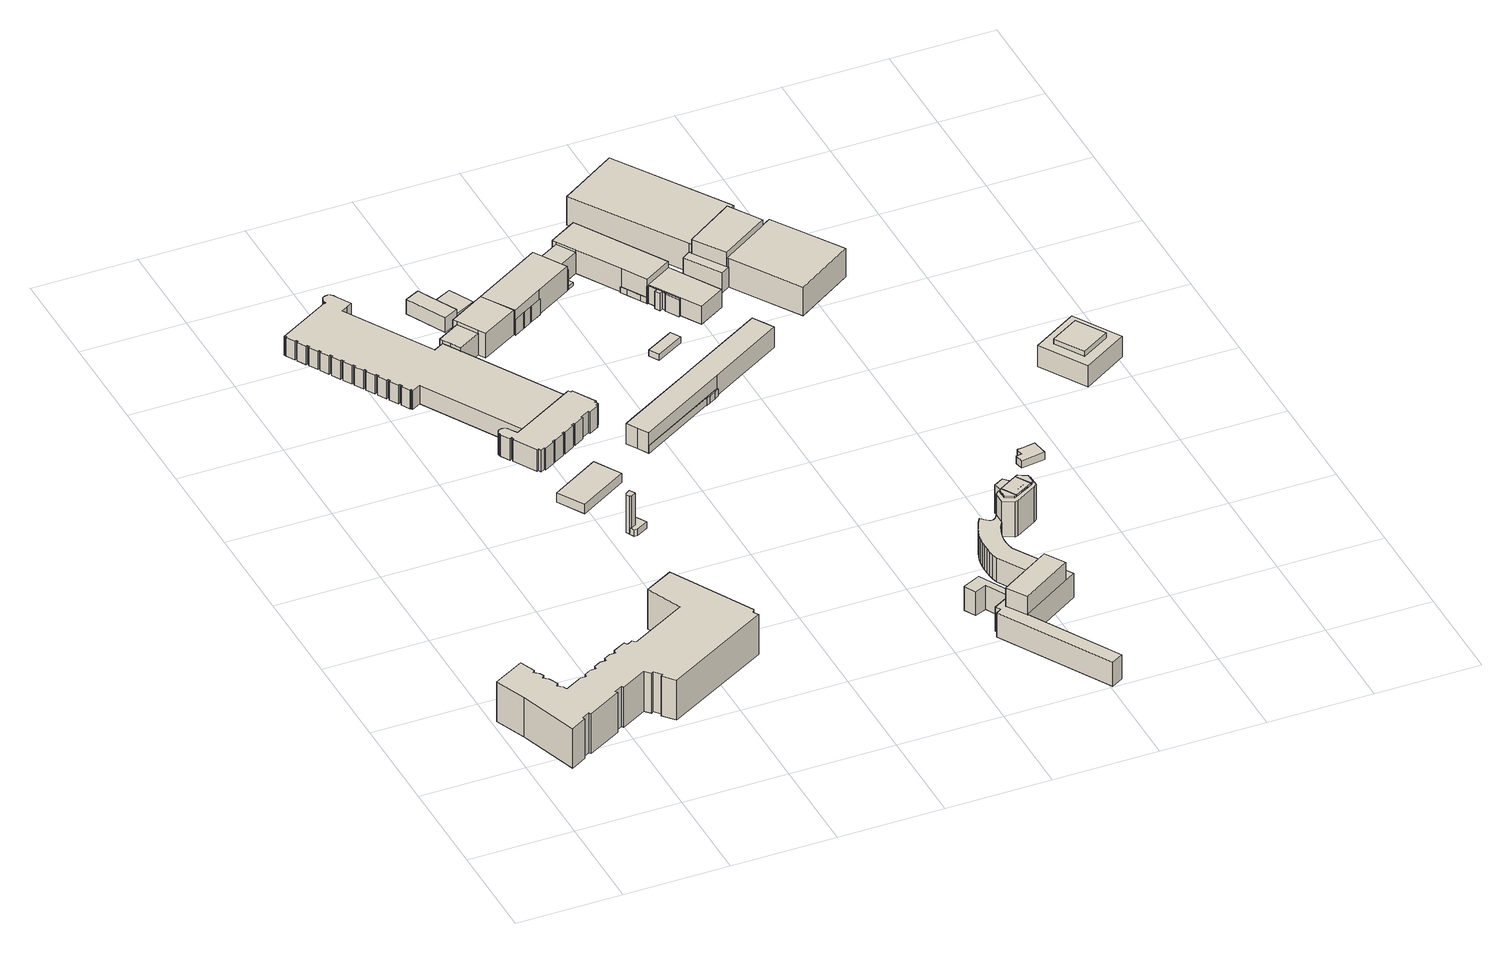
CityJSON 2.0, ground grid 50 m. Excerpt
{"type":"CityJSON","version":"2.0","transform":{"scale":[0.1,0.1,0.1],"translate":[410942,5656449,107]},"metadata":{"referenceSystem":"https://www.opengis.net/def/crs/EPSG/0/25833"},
"CityObjects":{
"building1":{"type":"Building","attributes":{"Dachtyp_tdc":"tdcPolyFlatRoof","Gemeindeschluessel":14612000,"Dachneigung":0,"QualitaetDacherkennung":45,"Geometrietyp2DReferenz":"3000","measuredHeight":20.84,"function":"31001_9998","roofType":"1000"},"geometry":[{"type":"Solid","lod":"1","boundaries":[[[[0,1,2,3,4,5,6,7,8,9,10,11,12,13,14,15,16,17,18,19,20,21,22,23,24,25,26,27,28,29,30,31,32,33,34,35,36,37,38,39,40,41,42,43,44,45,46,47,48,49]],[[50,51,52,53,54,55,56,57,58,59,60,61,62,63,64,65,66,67,68,69,70,71,72,73,74,75,76,77,78,79,80,81,82,83,84,85,86,87,88,89,90,91,92,93,94,95,96,97,98,99]],[[49,51,50,0]],[[48,52,51,49]],[[47,53,52,48]],[[46,54,53,47]],[[45,55,54,46]],[[44,56,55,45]],[[43,57,56,44]],[[42,58,57,43]],[[41,59,58,42]],[[40,60,59,41]],[[39,61,60,40]],[[38,62,61,39]],[[37,63,62,38]],[[36,64,63,37]],[[35,65,64,36]],[[34,66,65,35]],[[33,67,66,34]],[[32,68,67,33]],[[31,69,68,32]],[[30,70,69,31]],[[29,71,70,30]],[[28,72,71,29]],[[27,73,72,28]],[[26,74,73,27]],[[25,75,74,26]],[[24,76,75,25]],[[23,77,76,24]],[[22,78,77,23]],[[21,79,78,22]],[[20,80,79,21]],[[19,81,80,20]],[[18,82,81,19]],[[17,83,82,18]],[[16,84,83,17]],[[15,85,84,16]],[[14,86,85,15]],[[13,87,86,14]],[[12,88,87,13]],[[11,89,88,12]],[[10,90,89,11]],[[9,91,90,10]],[[8,92,91,9]],[[7,93,92,8]],[[6,94,93,7]],[[5,95,94,6]],[[4,96,95,5]],[[3,97,96,4]],[[2,98,97,3]],[[1,99,98,2]],[[0,50,99,1]]]]}]},
"building2":{"type":"Building","attributes":{"Dachtyp_tdc":"tdcFreeFormRoof","Gemeindeschluessel":14612000,"Dachneigung":27.05,"QualitaetDacherkennung":3,"Geometrietyp2DReferenz":"3000","measuredHeight":20.31,"function":"31001_9998","roofType":"5000"},"geometry":[{"type":"Solid","lod":"1","boundaries":[[[[100,101,102,103,104,105]],[[106,107,108,109,110,111]],[[105,107,106,100]],[[104,108,107,105]],[[103,109,108,104]],[[102,110,109,103]],[[101,111,110,102]],[[100,106,111,101]]]]}]},
"building3":{"type":"Building","attributes":{"Dachtyp_tdc":"tdcFreeFormRoof","Gemeindeschluessel":14612000,"Dachneigung":24.9,"QualitaetDacherkennung":25,"Geometrietyp2DReferenz":"3000","measuredHeight":4.23,"function":"31001_9998","roofType":"5000"},"geometry":[{"type":"Solid","lod":"1","boundaries":[[[[112,113,114,115,116,117,118,119,120]],[[121,122,123,124,125,126,127,128,129]],[[120,122,121,112]],[[119,123,122,120]],[[118,124,123,119]],[[117,125,124,118]],[[116,126,125,117]],[[115,127,126,116]],[[114,128,127,115]],[[113,129,128,114]],[[112,121,129,113]]]]}]},
"building4":{"type":"Building","attributes":{"Dachtyp_tdc":"tdcPolyFlatRoof","Gemeindeschluessel":14612000,"Dachneigung":0,"QualitaetDacherkennung":5,"Geometrietyp2DReferenz":"3000","measuredHeight":9.75,"function":"31001_2000","roofType":"1000"},"geometry":[{"type":"Solid","lod":"1","boundaries":[[[[130,131,132,133,134,135,136,137,138,139,140,141,142,143,144,145,146,147,148,149,150,151,152,153,154,155,156,157,158,159,160,161,162,163,164,165,166,167,168,169,170,171,172,173,174,175,176,177,178,179,180,181,182,183,184,185,186,187,188,189,190,191,192,193,194,195,196,197,198,199,200,201,202,203,204,205,206,207,208,209,210,211,212,213,214,215,216,217,218,219,220,221,222,223,224,225,226,227,228,229,230,231,232,233,234,235,236]],[[237,238,239,240,241,242,243,244,245,246,247,248,249,250,251,252,253,254,255,256,257,258,259,260,261,262,263,264,265,266,267,268,269,270,271,272,273,274,275,276,277,278,279,280,281,282,283,284,285,286,287,288,289,290,291,292,293,294,295,296,297,298,299,300,301,302,303,304,305,306,307,308,309,310,311,312,313,314,315,316,317,318,319,320,321,322,323,324,325,326,327,328,329,330,331,332,333,334,335,336,337,338,339,340,341,342,343]],[[236,238,237,130]],[[235,239,238,236]],[[234,240,239,235]],[[233,241,240,234]],[[232,242,241,233]],[[231,243,242,232]],[[230,244,243,231]],[[229,245,244,230]],[[228,246,245,229]],[[227,247,246,228]],[[226,248,247,227]],[[225,249,248,226]],[[224,250,249,225]],[[223,251,250,224]],[[222,252,251,223]],[[221,253,252,222]],[[220,254,253,221]],[[219,255,254,220]],[[218,256,255,219]],[[217,257,256,218]],[[216,258,257,217]],[[215,259,258,216]],[[214,260,259,215]],[[213,261,260,214]],[[212,262,261,213]],[[211,263,262,212]],[[210,264,263,211]],[[209,265,264,210]],[[208,266,265,209]],[[207,267,266,208]],[[206,268,267,207]],[[205,269,268,206]],[[204,270,269,205]],[[203,271,270,204]],[[202,272,271,203]],[[201,273,272,202]],[[200,274,273,201]],[[199,275,274,200]],[[198,276,275,199]],[[197,277,276,198]],[[196,278,277,197]],[[195,279,278,196]],[[194,280,279,195]],[[193,281,280,194]],[[192,282,281,193]],[[191,283,282,192]],[[190,284,283,191]],[[189,285,284,190]],[[188,286,285,189]],[[187,287,286,188]],[[186,288,287,187]],[[185,289,288,186]],[[184,290,289,185]],[[183,291,290,184]],[[182,292,291,183]],[[181,293,292,182]],[[180,294,293,181]],[[179,295,294,180]],[[178,296,295,179]],[[177,297,296,178]],[[176,298,297,177]],[[175,299,298,176]],[[174,300,299,175]],[[173,301,300,174]],[[172,302,301,173]],[[171,303,302,172]],[[170,304,303,171]],[[169,305,304,170]],[[168,306,305,169]],[[167,307,306,168]],[[166,308,307,167]],[[165,309,308,166]],[[164,310,309,165]],[[163,311,310,164]],[[162,312,311,163]],[[161,313,312,162]],[[160,314,313,161]],[[159,315,314,160]],[[158,316,315,159]],[[157,317,316,158]],[[156,318,317,157]],[[155,319,318,156]],[[154,320,319,155]],[[153,321,320,154]],[[152,322,321,153]],[[151,323,322,152]],[[150,324,323,151]],[[149,325,324,150]],[[148,326,325,149]],[[147,327,326,148]],[[146,328,327,147]],[[145,329,328,146]],[[144,330,329,145]],[[143,331,330,144]],[[142,332,331,143]],[[141,333,332,142]],[[140,334,333,141]],[[139,335,334,140]],[[138,336,335,139]],[[137,337,336,138]],[[136,338,337,137]],[[135,339,338,136]],[[134,340,339,135]],[[133,341,340,134]],[[132,342,341,133]],[[131,343,342,132]],[[130,237,343,131]]]]}]},
"building5":{"type":"Building","attributes":{"Dachtyp_tdc":"tdcPolyFlatRoof","Gemeindeschluessel":14612000,"Dachneigung":0,"QualitaetDacherkennung":95,"Geometrietyp2DReferenz":"3000","measuredHeight":4.78,"function":"31001_2000","roofType":"1000"},"geometry":[{"type":"Solid","lod":"1","boundaries":[[[[344,345,346,347]],[[348,349,350,351]],[[347,349,348,344]],[[346,350,349,347]],[[345,351,350,346]],[[344,348,351,345]]]]}]},
"building6":{"type":"Building","attributes":{"Dachtyp_tdc":"tdcPolyFlatRoof","Gemeindeschluessel":14612000,"Dachneigung":0,"QualitaetDacherkennung":77,"Geometrietyp2DReferenz":"3000","measuredHeight":11.29,"function":"31001_2000","roofType":"1000"},"geometry":[{"type":"Solid","lod":"1","boundaries":[[[[352,353,354,355,356,357,358,359,360,361,362,363,364,365,366,367,368,369,370,371,372,373,374,375,376,377,378,379,380,381,382,383,384,385,386,387,388,389,390,391,392,393,394,395,396,397,398,399,400,401,402,403,404,405,406,407,408,409,410,411,412,413,414,415,416,417,418,419,420,421,422,423,424,425,426,427,428]],[[429,430,431,432,433,434,435,436,437,438,439,440,441,442,443,444,445,446,447,448,449,450,451,452,453,454,455,456,457,458,459,460,461,462,463,464,465,466,467,468,469,470,471,472,473,474,475,476,477,242,241,478,479,480,481,482,483,484,485,486,487,488,489,490,491,492,493,494,495,496,497,498,499,500,501,502,503]],[[428,430,429,352]],[[427,431,430,428]],[[426,432,431,427]],[[425,433,432,426]],[[424,434,433,425]],[[423,435,434,424]],[[422,436,435,423]],[[421,437,436,422]],[[420,438,437,421]],[[419,439,438,420]],[[418,440,439,419]],[[417,441,440,418]],[[416,442,441,417]],[[415,443,442,416]],[[414,444,443,415]],[[413,445,444,414]],[[412,446,445,413]],[[411,447,446,412]],[[410,448,447,411]],[[409,449,448,410]],[[408,450,449,409]],[[407,451,450,408]],[[406,452,451,407]],[[405,453,452,406]],[[404,454,453,405]],[[403,455,454,404]],[[402,456,455,403]],[[401,457,456,402]],[[400,458,457,401]],[[399,459,458,400]],[[398,460,459,399]],[[397,461,460,398]],[[396,462,461,397]],[[395,463,462,396]],[[394,464,463,395]],[[393,465,464,394]],[[392,466,465,393]],[[391,467,466,392]],[[390,468,467,391]],[[389,469,468,390]],[[388,470,469,389]],[[387,471,470,388]],[[386,472,471,387]],[[385,473,472,386]],[[384,474,473,385]],[[383,475,474,384]],[[382,476,475,383]],[[381,477,476,382]],[[380,242,477,381]],[[379,241,242,380]],[[378,478,241,379]],[[377,479,478,378]],[[376,480,479,377]],[[375,481,480,376]],[[374,482,481,375]],[[373,483,482,374]],[[372,484,483,373]],[[371,485,484,372]],[[370,486,485,371]],[[369,487,486,370]],[[368,488,487,369]],[[367,489,488,368]],[[366,490,489,367]],[[365,491,490,366]],[[364,492,491,365]],[[363,493,492,364]],[[362,494,493,363]],[[361,495,494,362]],[[360,496,495,361]],[[359,497,496,360]],[[358,498,497,359]],[[357,499,498,358]],[[356,500,499,357]],[[355,501,500,356]],[[354,502,501,355]],[[353,503,502,354]],[[352,429,503,353]]]]}]},
"building7":{"type":"Building","attributes":{"Dachtyp_tdc":"tdcPolyFlatRoof","Gemeindeschluessel":14612000,"Dachneigung":4.48,"QualitaetDacherkennung":85,"Geometrietyp2DReferenz":"3000","measuredHeight":7.92,"function":"31001_2000","roofType":"2100"},"geometry":[{"type":"Solid","lod":"1","boundaries":[[[[504,505,506,507,508]],[[509,510,511,512,513]],[[508,510,509,504]],[[507,511,510,508]],[[506,512,511,507]],[[505,513,512,506]],[[504,509,513,505]]]]}]},
"building8":{"type":"Building","attributes":{"Dachtyp_tdc":"tdcPolyFlatRoof","Gemeindeschluessel":14612000,"Dachneigung":2.91,"QualitaetDacherkennung":60,"Geometrietyp2DReferenz":"3000","measuredHeight":5.46,"function":"31001_2000","roofType":"2100"},"geometry":[{"type":"Solid","lod":"1","boundaries":[[[[514,515,516,517,518]],[[519,520,521,522,523]],[[518,520,519,514]],[[517,521,520,518]],[[516,522,521,517]],[[515,523,522,516]],[[514,519,523,515]]]]}]},
"building9":{"type":"Building","attributes":{"name":"Königlicher Marstall","Gemeindeschluessel":14612000,"Geometrietyp2DReferenz":"3000","function":"31001_9998","roofType":"9999"},"children":["building9-1","building9-2","building9-3","building9-4","building9-5","building9-6"]},
"building9-1":{"type":"BuildingPart","attributes":{"Dachtyp_tdc":"tdcHipAndGableRoof","Dachneigung":37.2,"QualitaetDacherkennung":80,"Geometrietyp2DReferenz":"3000","measuredHeight":16.31,"roofType":"5000"},"parents":["building9"],"geometry":[{"type":"Solid","lod":"1","boundaries":[[[[524,525,526,527,528,529,530]],[[531,532,533,534,535,536,537]],[[530,532,531,524]],[[529,533,532,530]],[[528,534,533,529]],[[527,535,534,528]],[[526,536,535,527]],[[525,537,536,526]],[[524,531,537,525]]]]}]},
"building9-2":{"type":"BuildingPart","attributes":{"Dachtyp_tdc":"tdcGableRoof","Dachneigung":27.46,"QualitaetDacherkennung":1,"Geometrietyp2DReferenz":"3000","measuredHeight":11.54,"roofType":"3100"},"parents":["building9"],"geometry":[{"type":"Solid","lod":"1","boundaries":[[[[538,539,540,541,542,543,544,545]],[[546,547,548,549,550,551,535,534]],[[545,547,546,538]],[[544,548,547,545]],[[543,549,548,544]],[[542,550,549,543]],[[541,551,550,542]],[[540,535,551,541]],[[539,534,535,540]],[[538,546,534,539]]]]}]},
"building9-3":{"type":"BuildingPart","attributes":{"Dachtyp_tdc":"tdcHipAndGableRoof","Dachneigung":37.99,"QualitaetDacherkennung":80,"Geometrietyp2DReferenz":"3000","measuredHeight":16.34,"roofType":"5000"},"parents":["building9"],"geometry":[{"type":"Solid","lod":"1","boundaries":[[[[552,526,525,553,554,555]],[[556,557,558,559,537,536]],[[555,557,556,552]],[[554,558,557,555]],[[553,559,558,554]],[[525,537,559,553]],[[526,536,537,525]],[[552,556,536,526]]]]}]},
"building9-4":{"type":"BuildingPart","attributes":{"Dachtyp_tdc":"tdcGableRoof","Dachneigung":13.41,"QualitaetDacherkennung":24,"Geometrietyp2DReferenz":"3000","measuredHeight":12.03,"roofType":"3100"},"parents":["building9"],"geometry":[{"type":"Solid","lod":"1","boundaries":[[[[560,561,562,563,564]],[[533,532,565,566,567]],[[564,532,533,560]],[[563,565,532,564]],[[562,566,565,563]],[[561,567,566,562]],[[560,533,567,561]]]]}]},
"building9-5":{"type":"BuildingPart","attributes":{"Dachtyp_tdc":"tdcGableRoof","Dachneigung":32.6,"QualitaetDacherkennung":82,"Geometrietyp2DReferenz":"3000","measuredHeight":12.84,"roofType":"3100"},"parents":["building9"],"geometry":[{"type":"Solid","lod":"1","boundaries":[[[[568,569,570,571]],[[572,566,565,573]],[[571,566,572,568]],[[570,565,566,571]],[[569,573,565,570]],[[568,572,573,569]]]]}]},
"building9-6":{"type":"BuildingPart","attributes":{"Dachtyp_tdc":"tdcGableRoof","Dachneigung":34.84,"QualitaetDacherkennung":79,"Geometrietyp2DReferenz":"3000","measuredHeight":13.36,"roofType":"3100"},"parents":["building9"],"geometry":[{"type":"Solid","lod":"1","boundaries":[[[[574,575,576,577,578,579,580]],[[558,581,557,582,583,584,585]],[[580,581,558,574]],[[579,557,581,580]],[[578,582,557,579]],[[577,583,582,578]],[[576,584,583,577]],[[575,585,584,576]],[[574,558,585,575]]]]}]},
"building10":{"type":"Building","attributes":{"name":"Alte Spedition Staatsbetriebs Sächsische Staatstheater","Gemeindeschluessel":14612000,"Geometrietyp2DReferenz":"3000","function":"31001_3010","roofType":"9999"},"children":["building10-1","building10-2"]},
"building10-1":{"type":"BuildingPart","attributes":{"Dachtyp_tdc":"tdcPolyFlatRoof","Dachneigung":0,"QualitaetDacherkennung":3,"Geometrietyp2DReferenz":"3000","measuredHeight":3.85,"roofType":"1000"},"parents":["building10"],"geometry":[{"type":"Solid","lod":"1","boundaries":[[[[586,587,588,589,590,591,592,593,594]],[[595,596,597,598,599,600,601,602,603]],[[594,596,595,586]],[[593,597,596,594]],[[592,598,597,593]],[[591,599,598,592]],[[590,600,599,591]],[[589,601,600,590]],[[588,602,601,589]],[[587,603,602,588]],[[586,595,603,587]]]]}]},
"building10-2":{"type":"BuildingPart","attributes":{"Dachtyp_tdc":"tdcGableRoof","Dachneigung":36.94,"QualitaetDacherkennung":83,"Geometrietyp2DReferenz":"3000","measuredHeight":12.88,"roofType":"3100"},"parents":["building10"],"geometry":[{"type":"Solid","lod":"1","boundaries":[[[[604,605,606,607,608,609,610,611,612,613,614]],[[603,615,616,617,618,619,620,621,622,623,595]],[[614,615,603,604]],[[613,616,615,614]],[[612,617,616,613]],[[611,618,617,612]],[[610,619,618,611]],[[609,620,619,610]],[[608,621,620,609]],[[607,622,621,608]],[[606,623,622,607]],[[605,595,623,606]],[[604,603,595,605]]]]}]},
"building11":{"type":"Building","attributes":{"name":"Mathematisch-Physikalischer Salonnger","Gemeindeschluessel":14612000,"Dachneigung":90,"Dachorientierung":0,"MittlereTraufHoehe":119.81,"QualitaetDacherkennung":100,"ObjektHoehe":12.58,"BodenHoehe":107.23,"Geometrietyp2DReferenz":"3000","AbsoluteHoehe":119.81,"Dachflaeche":1431.86,"measuredHeight":12.58,"function":"31001_3034","roofType":"1000","storeysAboveGround":4},"children":["building11-1"],"geometry":[{"type":"Solid","lod":"1","boundaries":[[[[624,625,626,627,628,629,630,631,632,633,634,635,636,637,638,639,640,641,642,643,644,645,646,647,648,649,650,651,652,653,654,655,656,657,658,659,660,661,662,663,664,665,666,667,668,669,670,671,672,673,674,675,676,677,678,679,680,681,682,683,684,685,686,687]],[[688,689,690,691,692,693,694,695,696,697,698,699,700,701,702,703,704,705,706,707,708,709,710,711,712,713,714,715,716,717,718,719,720,721,722,723,724,725,726,727,728,729,730,731,732,733,734,735,736,737,738,739,740,741,742,743,744,745,746,747,748,749,750,751]],[[687,689,688,624]],[[686,690,689,687]],[[685,691,690,686]],[[684,692,691,685]],[[683,693,692,684]],[[682,694,693,683]],[[681,695,694,682]],[[680,696,695,681]],[[679,697,696,680]],[[678,698,697,679]],[[677,699,698,678]],[[676,700,699,677]],[[675,701,700,676]],[[674,702,701,675]],[[673,703,702,674]],[[672,704,703,673]],[[671,705,704,672]],[[670,706,705,671]],[[669,707,706,670]],[[668,708,707,669]],[[667,709,708,668]],[[666,710,709,667]],[[665,711,710,666]],[[664,712,711,665]],[[663,713,712,664]],[[662,714,713,663]],[[661,715,714,662]],[[660,716,715,661]],[[659,717,716,660]],[[658,718,717,659]],[[657,719,718,658]],[[656,720,719,657]],[[655,721,720,656]],[[654,722,721,655]],[[653,723,722,654]],[[652,724,723,653]],[[651,725,724,652]],[[650,726,725,651]],[[649,727,726,650]],[[648,728,727,649]],[[647,729,728,648]],[[646,730,729,647]],[[645,731,730,646]],[[644,732,731,645]],[[643,733,732,644]],[[642,734,733,643]],[[641,735,734,642]],[[640,736,735,641]],[[639,737,736,640]],[[638,738,737,639]],[[637,739,738,638]],[[636,740,739,637]],[[635,741,740,636]],[[634,742,741,635]],[[633,743,742,634]],[[632,744,743,633]],[[631,745,744,632]],[[630,746,745,631]],[[629,747,746,630]],[[628,748,747,629]],[[627,749,748,628]],[[626,750,749,627]],[[625,751,750,626]],[[624,688,751,625]]]]}]},
"building11-1":{"type":"BuildingPart","attributes":{"Dachneigung":45,"Dachorientierung":57.84,"MittlereTraufHoehe":126.69,"QualitaetDacherkennung":100,"BodenHoehe":119.81,"ObjektTeilHoehe":12.42,"Geometrietyp2DReferenz":"3000","AbsoluteHoehe":132.23,"Dachflaeche":468.98,"measuredHeight":12.42,"roofType":"3200","storeysAboveGround":4},"parents":["building11"],"geometry":[{"type":"Solid","lod":"1","boundaries":[[[[752,753,754,755]],[[756,757,758,759]],[[755,757,756,752]],[[754,758,757,755]],[[753,759,758,754]],[[752,756,759,753]]]]}]},
"building12":{"type":"Building","attributes":{"Gemeindeschluessel":14612000,"Dachneigung":68.43,"Dachorientierung":0,"MittlereTraufHoehe":112.42,"QualitaetDacherkennung":65,"ObjektHoehe":2.58,"BodenHoehe":110.68,"Geometrietyp2DReferenz":"3000","AbsoluteHoehe":113.25,"Dachflaeche":17.71,"measuredHeight":2.58,"function":"31001_2000","roofType":"2100","storeysAboveGround":1},"geometry":[{"type":"Solid","lod":"1","boundaries":[[[[760,761,762,763]],[[764,765,766,767]],[[763,765,764,760]],[[762,766,765,763]],[[761,767,766,762]],[[760,764,767,761]]]]}]},
"building13":{"type":"Building","attributes":{"Gemeindeschluessel":14612000,"Dachneigung":82.48,"Dachorientierung":0,"MittlereTraufHoehe":114.04,"QualitaetDacherkennung":83,"ObjektHoehe":3.51,"BodenHoehe":110.89,"Geometrietyp2DReferenz":"3000","AbsoluteHoehe":114.4,"Dachflaeche":86.7,"measuredHeight":3.51,"function":"31001_2000","roofType":"2100","storeysAboveGround":1},"geometry":[{"type":"Solid","lod":"1","boundaries":[[[[768,769,770,771]],[[772,773,774,775]],[[771,773,772,768]],[[770,774,773,771]],[[769,775,774,770]],[[768,772,775,769]]]]}]},
"building14":{"type":"Building","attributes":{"Gemeindeschluessel":14612000,"Geometrietyp2DReferenz":"3000","function":"31001_2000","roofType":"9999"},"children":["building14-1","building14-2"]},
"building14-1":{"type":"BuildingPart","attributes":{"Dachtyp_tdc":"tdcHipAndGableRoof","Dachneigung":34.84,"QualitaetDacherkennung":90,"Geometrietyp2DReferenz":"3000","measuredHeight":15.03,"roofType":"5000"},"parents":["building14"],"geometry":[{"type":"Solid","lod":"1","boundaries":[[[[776,777,778,779,780,781,782]],[[783,784,785,786,787,788,789]],[[782,784,783,776]],[[781,785,784,782]],[[780,786,785,781]],[[779,787,786,780]],[[778,788,787,779]],[[777,789,788,778]],[[776,783,789,777]]]]}]},
"building14-2":{"type":"BuildingPart","attributes":{"Dachtyp_tdc":"tdcPolyFlatRoof","Dachneigung":0,"QualitaetDacherkennung":0,"Geometrietyp2DReferenz":"3000","measuredHeight":3,"roofType":"9999"},"parents":["building14"],"geometry":[{"type":"Solid","lod":"1","boundaries":[[[[790,791,792,793,794,795]],[[796,783,789,797,798,799]],[[795,783,796,790]],[[794,789,783,795]],[[793,797,789,794]],[[792,798,797,793]],[[791,799,798,792]],[[790,796,799,791]]]]}]},
"building15":{"type":"Building","attributes":{"Gemeindeschluessel":14612000,"Geometrietyp2DReferenz":"3000","function":"31001_2000","roofType":"9999"},"children":["building15-1","building15-2"]},
"building15-1":{"type":"BuildingPart","attributes":{"Dachtyp_tdc":"tdcGableRoof","Dachneigung":10.18,"QualitaetDacherkennung":71,"Geometrietyp2DReferenz":"3000","measuredHeight":10.05,"roofType":"3100"},"parents":["building15"],"geometry":[{"type":"Solid","lod":"1","boundaries":[[[[800,801,802,803]],[[788,804,805,806]],[[803,804,788,800]],[[802,805,804,803]],[[801,806,805,802]],[[800,788,806,801]]]]}]},
"building15-2":{"type":"BuildingPart","attributes":{"Dachtyp_tdc":"tdcPolyFlatRoof","Dachneigung":0,"QualitaetDacherkennung":30,"Geometrietyp2DReferenz":"3000","measuredHeight":9.01,"roofType":"1000"},"parents":["building15"],"geometry":[{"type":"Solid","lod":"1","boundaries":[[[[807,808,809,810,811,812,813,814,815,816,817,818]],[[819,820,821,822,823,824,825,826,827,797,806,828]],[[818,820,819,807]],[[817,821,820,818]],[[816,822,821,817]],[[815,823,822,816]],[[814,824,823,815]],[[813,825,824,814]],[[812,826,825,813]],[[811,827,826,812]],[[810,797,827,811]],[[809,806,797,810]],[[808,828,806,809]],[[807,819,828,808]]]]}]},
"building16":{"type":"Building","attributes":{"name":"Zwinger","Gemeindeschluessel":14612000,"Dachneigung":90,"Dachorientierung":0,"MittlereTraufHoehe":129.82,"QualitaetDacherkennung":100,"ObjektHoehe":19.43,"BodenHoehe":112.34,"Geometrietyp2DReferenz":"3000","AbsoluteHoehe":131.78,"Dachflaeche":242.84,"measuredHeight":19.43,"function":"31001_3034","roofType":"9999","storeysAboveGround":6},"children":["building16-1","building16-2","building16-3","building16-4","building16-5"],"geometry":[{"type":"Solid","lod":"1","boundaries":[[[[829,830,831,832,833,834,835,836,837,838]],[[839,840,841,842,843,844,845,846,847,848]],[[838,840,839,829]],[[837,841,840,838]],[[836,842,841,837]],[[835,843,842,836]],[[834,844,843,835]],[[833,845,844,834]],[[832,846,845,833]],[[831,847,846,832]],[[830,848,847,831]],[[829,839,848,830]]]]}]},
"building16-1":{"type":"BuildingPart","attributes":{"Dachneigung":40.49,"Dachorientierung":0,"MittlereTraufHoehe":131.78,"QualitaetDacherkennung":100,"BodenHoehe":131.78,"ObjektTeilHoehe":1.15,"Geometrietyp2DReferenz":"3000","AbsoluteHoehe":132.92,"Dachflaeche":11.53,"measuredHeight":1.15,"roofType":"3900","storeysAboveGround":1},"parents":["building16"],"geometry":[{"type":"Solid","lod":"1","boundaries":[[[[849,850,851,852]],[[853,854,855,856]],[[852,854,853,849]],[[851,855,854,852]],[[850,856,855,851]],[[849,853,856,850]]]]}]},
"building16-2":{"type":"BuildingPart","attributes":{"Dachneigung":71.6,"Dachorientierung":0,"MittlereTraufHoehe":131.78,"QualitaetDacherkennung":100,"BodenHoehe":131.78,"ObjektTeilHoehe":1.58,"Geometrietyp2DReferenz":"3000","AbsoluteHoehe":133.36,"Dachflaeche":39,"measuredHeight":1.58,"roofType":"3500","storeysAboveGround":1},"parents":["building16"],"geometry":[{"type":"Solid","lod":"1","boundaries":[[[[857,858,859,860,861]],[[862,863,864,865,866]],[[861,863,862,857]],[[860,864,863,861]],[[859,865,864,860]],[[858,866,865,859]],[[857,862,866,858]]]]}]},
"building16-3":{"type":"BuildingPart","attributes":{"Dachneigung":69.14,"Dachorientierung":59.6,"MittlereTraufHoehe":131.78,"QualitaetDacherkennung":100,"BodenHoehe":131.78,"ObjektTeilHoehe":1.58,"Geometrietyp2DReferenz":"3000","AbsoluteHoehe":133.36,"Dachflaeche":97.58,"measuredHeight":1.58,"roofType":"3200","storeysAboveGround":1},"parents":["building16"],"geometry":[{"type":"Solid","lod":"1","boundaries":[[[[861,860,867,868]],[[863,869,870,864]],[[868,869,863,861]],[[867,870,869,868]],[[860,864,870,867]],[[861,863,864,860]]]]}]},
"building16-4":{"type":"BuildingPart","attributes":{"Dachneigung":59.02,"Dachorientierung":147.98,"MittlereTraufHoehe":129.82,"QualitaetDacherkennung":100,"BodenHoehe":116.18,"ObjektTeilHoehe":15.6,"Geometrietyp2DReferenz":"3000","AbsoluteHoehe":131.78,"Dachflaeche":32.74,"measuredHeight":15.6,"roofType":"3100","storeysAboveGround":5},"parents":["building16"],"geometry":[{"type":"Solid","lod":"1","boundaries":[[[[871,872,873,874]],[[875,876,877,878]],[[874,876,875,871]],[[873,877,876,874]],[[872,878,877,873]],[[871,875,878,872]]]]}]},
"building16-5":{"type":"BuildingPart","attributes":{"Dachneigung":71.6,"Dachorientierung":0,"MittlereTraufHoehe":131.78,"QualitaetDacherkennung":100,"BodenHoehe":131.78,"ObjektTeilHoehe":1.58,"Geometrietyp2DReferenz":"3000","AbsoluteHoehe":133.36,"Dachflaeche":39,"measuredHeight":1.58,"roofType":"3500","storeysAboveGround":1},"parents":["building16"],"geometry":[{"type":"Solid","lod":"1","boundaries":[[[[879,880,881,868,867]],[[882,870,869,883,884]],[[867,870,882,879]],[[868,869,870,867]],[[881,883,869,868]],[[880,884,883,881]],[[879,882,884,880]]]]}]},
"building17":{"type":"Building","attributes":{"Gemeindeschluessel":14612000,"Geometrietyp2DReferenz":"3000","function":"31001_2000","roofType":"9999"},"children":["building17-1","building17-2","building17-3","building17-4"]},
"building17-1":{"type":"BuildingPart","attributes":{"Dachtyp_tdc":"tdcPolyFlatRoof","Dachneigung":0,"QualitaetDacherkennung":39,"Geometrietyp2DReferenz":"3000","measuredHeight":17.79,"roofType":"1000"},"parents":["building17"],"geometry":[{"type":"Solid","lod":"1","boundaries":[[[[885,886,887,888]],[[889,890,891,892]],[[888,890,889,885]],[[887,891,890,888]],[[886,892,891,887]],[[885,889,892,886]]]]}]},
"building17-2":{"type":"BuildingPart","attributes":{"Dachtyp_tdc":"tdcPolyFlatRoof","Dachneigung":0,"QualitaetDacherkennung":64,"Geometrietyp2DReferenz":"3000","measuredHeight":10.42,"roofType":"1000"},"parents":["building17"],"geometry":[{"type":"Solid","lod":"1","boundaries":[[[[893,894,895,896]],[[897,898,899,900]],[[896,898,897,893]],[[895,899,898,896]],[[894,900,899,895]],[[893,897,900,894]]]]}]},
"building17-3":{"type":"BuildingPart","attributes":{"Dachtyp_tdc":"tdcPolyFlatRoof","Dachneigung":0,"QualitaetDacherkennung":45,"Geometrietyp2DReferenz":"3000","measuredHeight":14.91,"roofType":"1000"},"parents":["building17"],"geometry":[{"type":"Solid","lod":"1","boundaries":[[[[901,902,903,904,905,906]],[[907,908,899,891,890,909]],[[906,908,907,901]],[[905,899,908,906]],[[904,891,899,905]],[[903,890,891,904]],[[902,909,890,903]],[[901,907,909,902]]]]}]},
"building17-4":{"type":"BuildingPart","attributes":{"Dachtyp_tdc":"tdcPolyFlatRoof","Dachneigung":0,"QualitaetDacherkennung":51,"Geometrietyp2DReferenz":"3000","measuredHeight":14.92,"roofType":"1000"},"parents":["building17"],"geometry":[{"type":"Solid","lod":"1","boundaries":[[[[910,911,912,913,914,915,916]],[[917,889,892,898,918,919,920]],[[916,889,917,910]],[[915,892,889,916]],[[914,898,892,915]],[[913,918,898,914]],[[912,919,918,913]],[[911,920,919,912]],[[910,917,920,911]]]]}]},
"building18":{"type":"Building","attributes":{"Dachtyp_tdc":"tdcPolyFlatRoof","Gemeindeschluessel":14612000,"Dachneigung":7.57,"QualitaetDacherkennung":67,"Geometrietyp2DReferenz":"3000","measuredHeight":4.41,"function":"31001_9998","roofType":"2100"},"geometry":[{"type":"Solid","lod":"1","boundaries":[[[[921,922,923,924,925,926,927,928,929,930,931,932,933,934]],[[935,936,937,938,939,940,941,942,943,944,945,946,947,948]],[[934,936,935,921]],[[933,937,936,934]],[[932,938,937,933]],[[931,939,938,932]],[[930,940,939,931]],[[929,941,940,930]],[[928,942,941,929]],[[927,943,942,928]],[[926,944,943,927]],[[925,945,944,926]],[[924,946,945,925]],[[923,947,946,924]],[[922,948,947,923]],[[921,935,948,922]]]]}]},
"building19":{"type":"Building","attributes":{"name":"Semper Zwei","Gemeindeschluessel":14612000,"Dachneigung":90,"Dachorientierung":0,"MittlereTraufHoehe":121.34,"QualitaetDacherkennung":100,"ObjektHoehe":11.06,"BodenHoehe":110.28,"Geometrietyp2DReferenz":"3000","AbsoluteHoehe":121.34,"Dachflaeche":673.25,"measuredHeight":11.06,"function":"31001_3032","roofType":"1000","storeysAboveGround":4},"children":["building19-1"],"geometry":[{"type":"Solid","lod":"1","boundaries":[[[[949,950,951,952]],[[953,954,955,956]],[[952,954,953,949]],[[951,955,954,952]],[[950,956,955,951]],[[949,953,956,950]]]]}]},
"building19-1":{"type":"BuildingPart","attributes":{"Dachneigung":90,"Dachorientierung":0,"MittlereTraufHoehe":123.86,"QualitaetDacherkennung":100,"BodenHoehe":121.34,"ObjektTeilHoehe":2.52,"Geometrietyp2DReferenz":"3000","AbsoluteHoehe":123.86,"Dachflaeche":258.46,"measuredHeight":2.52,"roofType":"1000","storeysAboveGround":1},"parents":["building19"],"geometry":[{"type":"Solid","lod":"1","boundaries":[[[[957,958,959,960]],[[961,962,963,964]],[[960,962,961,957]],[[959,963,962,960]],[[958,964,963,959]],[[957,961,964,958]]]]}]}
},
"vertices":[
[607,625,241],[632,598,241],[641,606,241],[670,572,241],[661,565,241],[709,510,241],[1219,796,241],[1204,822,241],[1214,839,241],[1001,1229,241],[864,1155,241],[938,985,241],[665,832,241],[651,846,241],[624,831,241],[615,847,241],[554,813,241],[554,796,241],[524,796,241],[493,779,241],[493,762,241],[466,763,241],[433,745,241],[432,728,241],[402,727,241],[372,710,241],[372,694,241],[343,694,241],[258,646,241],[250,666,241],[227,684,241],[238,697,241],[219,741,241],[197,760,241],[207,773,241],[198,794,241],[176,812,241],[186,824,241],[156,898,241],[7,815,241],[68,665,241],[163,375,241],[239,418,241],[233,429,241],[271,450,241],[277,440,241],[444,533,241],[438,544,241],[476,565,241],[482,555,241],[607,625,32],[482,555,32],[476,565,32],[438,544,32],[444,533,32],[277,440,32],[271,450,32],[233,429,32],[239,418,32],[163,375,32],[68,665,32],[7,815,32],[156,898,32],[186,824,32],[176,812,32],[198,794,32],[207,773,32],[197,760,32],[219,741,32],[238,697,32],[227,684,32],[250,666,32],[258,646,32],[343,694,32],[372,694,32],[372,710,32],[402,727,32],[432,728,32],[433,745,32],[466,763,32],[493,762,32],[493,779,32],[524,796,32],[554,796,32],[554,813,32],[615,847,32],[624,831,32],[651,846,32],[665,832,32],[938,985,32],[864,1155,32],[1001,1229,32],[1214,839,32],[1204,822,32],[1219,796,32],[709,510,32],[661,565,32],[670,572,32],[641,606,32],[632,598,32],
[1074,1810,232],[1084,1807,232],[1106,1820,232],[1090,1845,232],[1069,1832,232],[1066,1822,232],[1074,1810,33],[1066,1822,33],[1069,1832,33],[1090,1845,33],[1106,1820,33],[1084,1807,33],
[1090,1845,65],[1106,1820,65],[1084,1807,65],[1074,1810,65],[1087,1787,65],[1103,1785,65],[1159,1818,65],[1144,1843,65],[1129,1868,65],[1090,1845,31],[1129,1868,31],[1144,1843,31],[1159,1818,31],[1103,1785,31],[1087,1787,31],[1074,1810,31],[1084,1807,31],[1106,1820,31],
[567,3645,132],[598,3663,132],[625,3679,132],[588,3743,132],[579,3757,132],[578,3760,132],[577,3762,132],[575,3764,132],[573,3765,132],[571,3767,132],[569,3768,132],[568,3770,132],[566,3771,132],[564,3771,132],[562,3772,132],[560,3773,132],[558,3773,132],[556,3773,132],[553,3773,132],[551,3773,132],[549,3773,132],[547,3773,132],[545,3772,132],[543,3772,132],[541,3771,132],[539,3770,132],[537,3769,132],[536,3768,132],[533,3766,132],[531,3765,132],[530,3763,132],[529,3761,132],[527,3760,132],[526,3758,132],[525,3756,132],[525,3754,132],[524,3752,132],[523,3750,132],[523,3748,132],[523,3746,132],[523,3744,132],[523,3742,132],[523,3740,132],[523,3738,132],[524,3736,132],[524,3734,132],[525,3732,132],[526,3730,132],[527,3727,132],[522,3724,132],[520,3727,132],[267,3580,132],[270,3574,132],[275,3577,132],[277,3573,132],[270,3569,132],[294,3527,132],[301,3531,132],[306,3522,132],[299,3518,132],[323,3477,132],[330,3481,132],[337,3470,132],[330,3466,132],[354,3424,132],[361,3428,132],[366,3418,132],[359,3414,132],[383,3373,132],[390,3377,132],[396,3366,132],[389,3362,132],[413,3321,132],[420,3325,132],[426,3314,132],[419,3310,132],[443,3270,132],[450,3274,132],[456,3263,132],[449,3259,132],[473,3217,132],[480,3222,132],[486,3211,132],[478,3207,132],[503,3165,132],[510,3169,132],[517,3158,132],[509,3154,132],[533,3112,132],[541,3116,132],[547,3106,132],[539,3101,132],[564,3058,132],[572,3063,132],[578,3052,132],[571,3047,132],[594,3007,132],[602,3011,132],[604,3008,132],[599,3005,132],[603,2998,132],[647,3023,132],[922,2549,132],[1183,2700,132],[906,3175,132],[858,3256,132],[810,3228,132],[567,3645,35],[810,3228,35],[858,3256,35],[906,3175,35],[1183,2700,35],[922,2549,35],[647,3023,35],[603,2998,35],[599,3005,35],[604,3008,35],[602,3011,35],[594,3007,35],[571,3047,35],[578,3052,35],[572,3063,35],[564,3058,35],[539,3101,35],[547,3106,35],[541,3116,35],[533,3112,35],[509,3154,35],[517,3158,35],[510,3169,35],[503,3165,35],[478,3207,35],[486,3211,35],[480,3222,35],[473,3217,35],[449,3259,35],[456,3263,35],[450,3274,35],[443,3270,35],[419,3310,35],[426,3314,35],[420,3325,35],[413,3321,35],[389,3362,35],[396,3366,35],[390,3377,35],[383,3373,35],[359,3414,35],[366,3418,35],[361,3428,35],[354,3424,35],[330,3466,35],[337,3470,35],[330,3481,35],[323,3477,35],[299,3518,35],[306,3522,35],[301,3531,35],[294,3527,35],[270,3569,35],[277,3573,35],[275,3577,35],[270,3574,35],[267,3580,35],[520,3727,35],[522,3724,35],[527,3727,35],[526,3730,35],[525,3732,35],[524,3734,35],[524,3736,35],[523,3738,35],[523,3740,35],[523,3742,35],[523,3744,35],[523,3746,35],[523,3748,35],[523,3750,35],[524,3752,35],[525,3754,35],[525,3756,35],[526,3758,35],[527,3760,35],[529,3761,35],[530,3763,35],[531,3765,35],[533,3766,35],[536,3768,35],[537,3769,35],[539,3770,35],[541,3771,35],[543,3772,35],[545,3772,35],[547,3773,35],[549,3773,35],[551,3773,35],[553,3773,35],[556,3773,35],[558,3773,35],[560,3773,35],[562,3772,35],[564,3771,35],[566,3771,35],[568,3770,35],[569,3768,35],[571,3767,35],[573,3765,35],[575,3764,35],[577,3762,35],[578,3760,35],[579,3757,35],[588,3743,35],[625,3679,35],[598,3663,35],
[1194,2153,85],[1120,2279,85],[884,2139,85],[959,2013,85],[1194,2153,37],[959,2013,37],[884,2139,37],[1120,2279,37],
[916,2366,148],[934,2376,148],[938,2369,148],[988,2399,148],[984,2406,148],[997,2413,148],[1000,2407,148],[1050,2436,148],[1047,2442,148],[1057,2448,148],[1060,2441,148],[1112,2472,148],[1108,2478,148],[1121,2485,148],[1125,2478,148],[1173,2507,148],[1169,2513,148],[1213,2538,148],[1217,2531,148],[1265,2559,148],[1261,2566,148],[1274,2574,148],[1265,2588,148],[1273,2592,148],[1211,2700,148],[1203,2696,148],[1196,2708,148],[1183,2700,148],[922,2549,148],[876,2523,148],[852,2564,148],[850,2567,148],[849,2568,148],[847,2570,148],[845,2571,148],[844,2572,148],[842,2573,148],[840,2574,148],[837,2575,148],[834,2576,148],[832,2576,148],[830,2577,148],[828,2577,148],[826,2577,148],[824,2576,148],[822,2576,148],[819,2575,148],[817,2575,148],[815,2574,148],[814,2574,148],[812,2573,148],[811,2572,148],[810,2571,148],[809,2570,148],[808,2569,148],[806,2567,148],[805,2565,148],[804,2564,148],[804,2562,148],[803,2561,148],[803,2559,148],[802,2558,148],[802,2556,148],[802,2555,148],[802,2553,148],[802,2550,148],[802,2548,148],[802,2546,148],[803,2544,148],[803,2542,148],[804,2539,148],[829,2496,148],[838,2501,148],[844,2490,148],[837,2486,148],[901,2375,148],[909,2380,148],[916,2366,35],[909,2380,35],[901,2375,35],[837,2486,35],[844,2490,35],[838,2501,35],[829,2496,35],[804,2539,35],[803,2542,35],[803,2544,35],[802,2546,35],[802,2548,35],[802,2550,35],[802,2553,35],[802,2555,35],[802,2556,35],[802,2558,35],[803,2559,35],[803,2561,35],[804,2562,35],[804,2564,35],[805,2565,35],[806,2567,35],[808,2569,35],[809,2570,35],[810,2571,35],[811,2572,35],[812,2573,35],[814,2574,35],[815,2574,35],[817,2575,35],[819,2575,35],[822,2576,35],[824,2576,35],[826,2577,35],[828,2577,35],[830,2577,35],[832,2576,35],[834,2576,35],[837,2575,35],[840,2574,35],[842,2573,35],[844,2572,35],[845,2571,35],[847,2570,35],[849,2568,35],[850,2567,35],[852,2564,35],[876,2523,35],[1196,2708,35],[1203,2696,35],[1211,2700,35],[1273,2592,35],[1265,2588,35],[1274,2574,35],[1261,2566,35],[1265,2559,35],[1217,2531,35],[1213,2538,35],[1169,2513,35],[1173,2507,35],[1125,2478,35],[1121,2485,35],[1108,2478,35],[1112,2472,35],[1060,2441,35],[1057,2448,35],[1047,2442,35],[1050,2436,35],[1000,2407,35],[997,2413,35],[984,2406,35],[988,2399,35],[938,2369,35],[934,2376,35],
[860,3634,111],[955,3445,111],[1025,3480,111],[965,3598,111],[930,3669,111],[860,3634,35],[930,3669,35],[965,3598,35],[1025,3480,35],[955,3445,35],
[965,3598,87],[1025,3480,87],[1126,3531,87],[1082,3618,87],[1066,3649,87],[965,3598,36],[1066,3649,36],[1082,3618,36],[1126,3531,36],[1025,3480,36],
[1459,3655,165],[1128,3458,165],[1215,3310,165],[1218,3305,165],[1372,3397,165],[1550,3502,165],[1476,3626,165],[1459,3655,36],[1476,3626,36],[1550,3502,36],[1372,3397,36],[1218,3305,36],[1215,3310,36],[1128,3458,36],
[1374,3394,118],[1372,3397,118],[1218,3305,118],[1219,3302,118],[1272,3334,118],[1276,3336,118],[1316,3359,118],[1319,3362,118],[1374,3394,36],[1319,3362,36],[1316,3359,36],[1276,3336,36],[1272,3334,36],[1219,3302,36],
[1036,3205,165],[949,3352,165],[961,3333,165],[1016,3239,165],[1036,3205,36],[1016,3239,36],[961,3333,36],[949,3352,36],
[1550,3502,144],[1556,3506,144],[1534,3542,144],[1482,3630,144],[1476,3626,144],[1482,3630,36],[1534,3542,36],[1556,3506,36],
[1634,3602,147],[1582,3689,147],[1482,3630,147],[1534,3542,147],[1634,3602,36],[1582,3689,36],
[961,3333,150],[851,3268,150],[858,3256,150],[880,3219,150],[906,3175,150],[1016,3239,150],[989,3284,150],[989,3284,36],[906,3175,36],[880,3219,36],[858,3256,36],[851,3268,36],
[1818,2552,77],[1384,2294,77],[1385,2293,77],[1750,2509,77],[1752,2505,77],[1771,2516,77],[1800,2533,77],[1802,2534,77],[1822,2546,77],[1818,2552,39],[1822,2546,39],[1802,2534,39],[1800,2533,39],[1771,2516,39],[1752,2505,39],[1750,2509,39],[1385,2293,39],[1384,2294,39],
[1384,2294,145],[1818,2552,145],[2183,2768,145],[2154,2816,145],[2153,2817,145],[2124,2866,145],[1735,2638,145],[1709,2622,145],[1358,2416,145],[1324,2396,145],[1354,2344,145],[1354,2344,39],[1324,2396,39],[1358,2416,39],[1709,2622,39],[1735,2638,39],[2124,2866,39],[2153,2817,39],[2154,2816,39],[2183,2768,39],
[2464,1146,128],[2462,1146,128],[2461,1147,128],[2459,1147,128],[2458,1147,128],[2456,1148,128],[2455,1148,128],[2454,1149,128],[2452,1150,128],[2451,1151,128],[2450,1152,128],[2449,1153,128],[2447,1154,128],[2420,1180,128],[2405,1157,128],[2394,1136,128],[2384,1114,128],[2376,1091,128],[2369,1068,128],[2363,1041,128],[2360,1014,128],[2358,990,128],[2359,966,128],[2361,942,128],[2364,918,128],[2371,891,128],[2470,719,128],[2334,636,128],[2246,804,128],[2161,763,128],[2190,707,128],[2246,732,128],[2303,621,128],[2220,572,128],[2234,548,128],[2208,531,128],[2510,6,128],[2568,39,128],[2323,467,128],[2623,655,128],[2457,930,128],[2453,952,128],[2452,968,128],[2451,984,128],[2452,1001,128],[2455,1023,128],[2460,1044,128],[2465,1060,128],[2471,1075,128],[2478,1090,128],[2496,1116,128],[2495,1173,128],[2481,1154,128],[2480,1153,128],[2479,1152,128],[2478,1151,128],[2476,1150,128],[2475,1149,128],[2474,1148,128],[2472,1148,128],[2471,1147,128],[2469,1147,128],[2468,1146,128],[2466,1146,128],[2464,1146,2],[2466,1146,2],[2468,1146,2],[2469,1147,2],[2471,1147,2],[2472,1148,2],[2474,1148,2],[2475,1149,2],[2476,1150,2],[2478,1151,2],[2479,1152,2],[2480,1153,2],[2481,1154,2],[2495,1173,2],[2496,1116,2],[2478,1090,2],[2471,1075,2],[2465,1060,2],[2460,1044,2],[2455,1023,2],[2452,1001,2],[2451,984,2],[2452,968,2],[2453,952,2],[2457,930,2],[2623,655,2],[2323,467,2],[2568,39,2],[2510,6,2],[2208,531,2],[2234,548,2],[2220,572,2],[2303,621,2],[2246,732,2],[2190,707,2],[2161,763,2],[2246,804,2],[2334,636,2],[2470,719,2],[2371,891,2],[2364,918,2],[2361,942,2],[2359,966,2],[2358,990,2],[2360,1014,2],[2363,1041,2],[2369,1068,2],[2376,1091,2],[2384,1114,2],[2394,1136,2],[2405,1157,2],[2420,1180,2],[2447,1154,2],[2449,1153,2],[2450,1152,2],[2451,1151,2],[2452,1150,2],[2454,1149,2],[2455,1148,2],[2456,1148,2],[2458,1147,2],[2459,1147,2],[2461,1147,2],[2462,1146,2],
[2570,622,225],[2511,716,225],[2263,560,225],[2322,466,225],[2570,622,128],[2322,466,128],[2263,560,128],[2511,716,128],
[1556,3506,54],[1589,3526,54],[1567,3562,54],[1534,3542,54],[1556,3506,37],[1534,3542,37],[1567,3562,37],[1589,3526,37],
[1698,2883,70],[1834,2960,70],[1807,3008,70],[1671,2931,70],[1698,2883,39],[1671,2931,39],[1807,3008,39],[1834,2960,39],
[1754,3400,160],[1823,3283,160],[1957,3363,160],[1706,3784,160],[1572,3705,160],[1582,3689,160],[1634,3602,160],[1754,3400,37],[1634,3602,37],[1582,3689,37],[1572,3705,37],[1706,3784,37],[1957,3363,37],[1823,3283,37],
[1749,3398,67],[1768,3367,67],[1803,3307,67],[1819,3281,67],[1823,3283,67],[1754,3400,67],[1749,3398,37],[1819,3281,37],[1803,3307,37],[1768,3367,37],
[1957,3363,130],[1828,3286,130],[1970,3048,130],[2098,3124,130],[2098,3124,37],[1970,3048,37],[1828,3286,37],
[1905,3136,127],[1914,3142,127],[1828,3286,127],[1819,3281,127],[1822,3275,127],[1827,3278,127],[1849,3241,127],[1835,3233,127],[1850,3209,127],[1863,3217,127],[1874,3200,127],[1869,3197,127],[1905,3136,37],[1869,3197,37],[1874,3200,37],[1863,3217,37],[1850,3209,37],[1835,3233,37],[1849,3241,37],[1827,3278,37],[1822,3275,37],[1914,3142,37],
[2664,1154,238],[2678,1167,238],[2677,1225,238],[2626,1253,238],[2611,1246,238],[2508,1186,238],[2495,1173,238],[2496,1116,238],[2546,1088,238],[2562,1095,238],[2664,1154,53],[2562,1095,53],[2546,1088,53],[2496,1116,53],[2495,1173,53],[2508,1186,53],[2611,1246,53],[2626,1253,53],[2677,1225,53],[2678,1167,53],
[2592,1126,253],[2629,1147,253],[2618,1167,253],[2581,1146,253],[2592,1126,248],[2581,1146,248],[2618,1167,248],[2629,1147,248],
[2664,1171,256],[2663,1216,256],[2623,1238,256],[2611,1233,256],[2653,1161,256],[2664,1171,248],[2653,1161,248],[2611,1233,248],[2623,1238,248],[2663,1216,248],
[2520,1179,256],[2562,1108,256],[2562,1108,248],[2520,1179,248],
[2527,1197,238],[2590,1233,238],[2563,1262,238],[2516,1234,238],[2527,1197,92],[2516,1234,92],[2563,1262,92],[2590,1233,92],
[2509,1169,256],[2510,1124,256],[2549,1102,256],[2509,1169,248],[2549,1102,248],[2510,1124,248],
[2316,3549,220],[2081,3394,220],[2176,3246,220],[2413,3397,220],[2316,3549,42],[2413,3397,42],[2176,3246,42],[2081,3394,42],
[2033,3378,147],[2140,3210,147],[2182,3237,147],[2074,3405,147],[2033,3378,42],[2074,3405,42],[2182,3237,42],[2140,3210,42],
[2664,3100,192],[2456,3424,192],[2413,3397,192],[2176,3246,192],[2182,3237,192],[2385,2920,192],[2664,3100,42],[2385,2920,42],[2456,3424,42],
[2358,3576,192],[2018,4105,192],[1794,3961,192],[1740,3926,192],[2074,3405,192],[2081,3394,192],[2316,3549,192],[2358,3576,42],[1740,3926,42],[1794,3961,42],[2018,4105,42],
[2892,1634,70],[2891,1640,70],[2890,1649,70],[2881,1648,70],[2858,1644,70],[2833,1640,70],[2808,1637,70],[2802,1636,70],[2803,1631,70],[2807,1600,70],[2780,1596,70],[2780,1592,70],[2786,1556,70],[2901,1573,70],[2892,1634,31],[2901,1573,31],[2786,1556,31],[2780,1592,31],[2780,1596,31],[2807,1600,31],[2803,1631,31],[2802,1636,31],[2808,1637,31],[2833,1640,31],[2858,1644,31],[2881,1648,31],[2890,1649,31],[2891,1640,31],
[3503,2103,143],[3368,2325,143],[3147,2190,143],[3282,1968,143],[3503,2103,33],[3282,1968,33],[3147,2190,33],[3368,2325,33],
[3436,2120,169],[3352,2257,169],[3215,2174,169],[3298,2036,169],[3436,2120,143],[3298,2036,143],[3215,2174,143],[3352,2257,143]
]}
